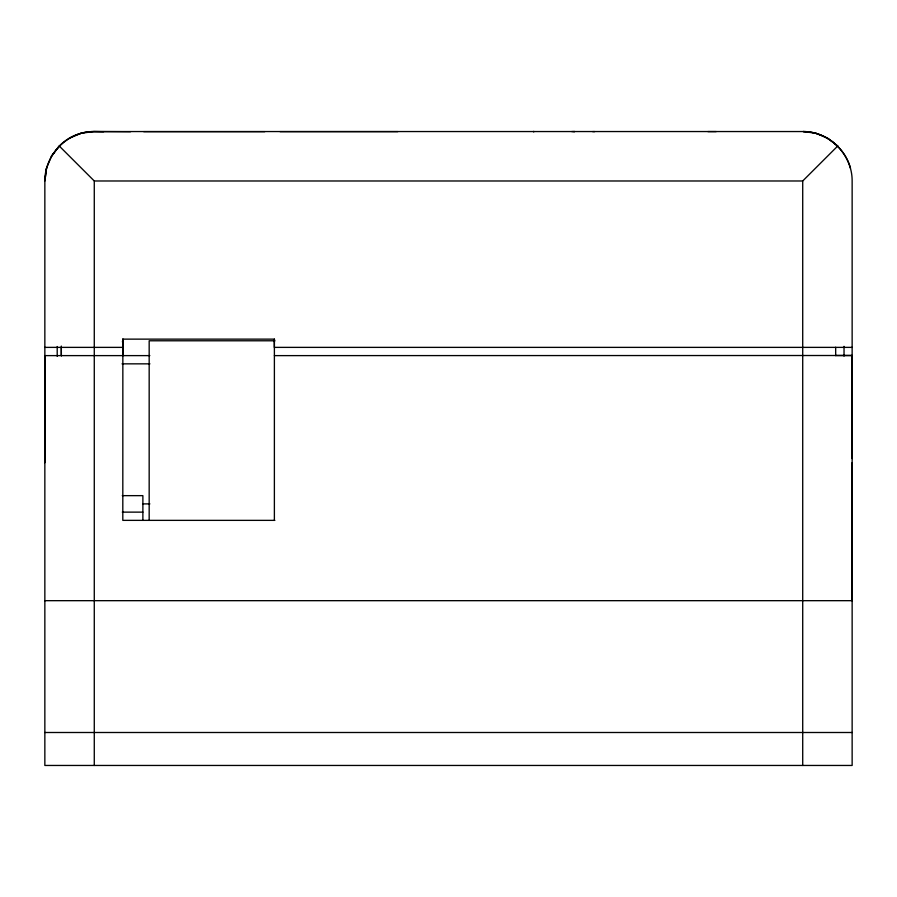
<?xml version="1.0" encoding="UTF-8"?>
<svg xmlns="http://www.w3.org/2000/svg" width="897" height="897" viewBox="0 0 897 897"><rect width="100%" height="100%" fill="white"/><g stroke="black" fill="none" stroke-linecap="round" stroke-linejoin="round"><path stroke-width="1.35" d="M61.321 347.374L61.366 355.672M122.855 355.616L122.855 339.133L122.811 520.361L274.852 520.361M274.381 520.361L274.392 339.1L274.392 341.892M274.392 355.627L852.15 355.504L852.139 600.676L44.85 600.676M44.85 462.706L44.85 355.616L149.833 355.616M852.139 458.58L852.139 180.981C852.318 154.676 829.557 131.354 803.129 131.545L93.86 131.556C67.454 131.354 44.682 154.71 44.85 180.981L44.85 765.455L852.139 765.455L852.139 462.65M46.543 168.12L44.85 180.981L46.521 168.188L51.465 156.179L59.213 145.976L94.275 180.981L94.275 765.455M122.418 341.948L123.001 339.268M51.421 156.269L59.236 146.02A48.718 48.718 0 0 1 93.86 131.545L130.525 131.713M802.714 765.455L802.714 180.981L837.787 145.953M69.349 138.172L81.179 133.238L93.86 131.556L103.66 131.713M835.679 355.504L852.15 355.504M573.822 131.567L574.529 131.567L571.77 131.567M143.711 131.646L264.794 131.657M280.043 131.624L397.831 131.624M592.648 131.601L594.756 131.601M707.935 131.59L716.21 131.59M94.275 180.981L802.714 180.981M274.852 340.782L149.171 340.782L149.171 520.361M44.85 347.374L122.777 347.374L122.777 339.133L274.347 339.133L274.347 347.374L852.139 347.374M122.048 363.846L149.922 363.846M122.284 495.649L142.881 495.649L142.881 520.361M142.881 503.89L149.877 503.89M122.284 512.131L142.881 512.131M44.85 732.501L852.139 732.501M837.787 146.032L827.639 138.172L815.81 133.216L803.129 131.545C824.892 131.68 844.783 147.231 850.468 168.188M835.668 347.24L835.679 355.593M844.032 346.354L844.032 356.098M61.321 346.085L61.321 355.829M57.206 346.511L57.206 356.322M534.04 131.567L533.345 131.567L534.04 131.567"/></g></svg>
